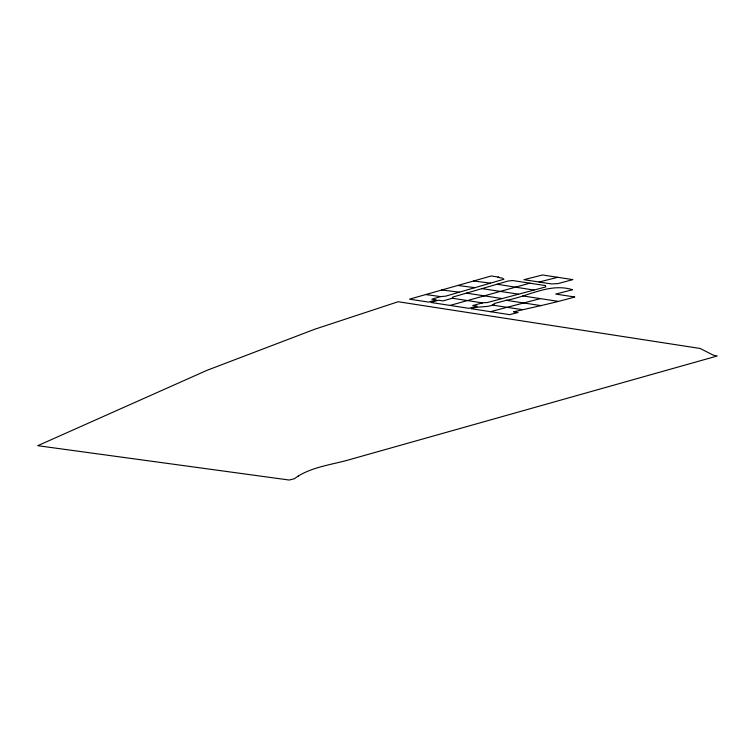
<?xml version="1.0" encoding="UTF-8"?>
<svg xmlns="http://www.w3.org/2000/svg" width="755" height="755" viewBox="0 0 755 755"><rect width="100%" height="100%" fill="white"/><g stroke="black" fill="none" stroke-linecap="round" stroke-linejoin="round"><path stroke-width="1.13" d="M440.675 296.611L445.695 296.149L503.934 279.237L502.415 278.114L497.96 277.434L499.017 277.161L491.278 275.971L409.531 299.15L428.623 302.104L436.324 299.867L431.841 299.178L440.675 296.611L425.546 294.525M450.008 305.416L529.784 283.182M482.511 302.906L452.264 298.234L443.034 300.915L438.57 300.216L430.869 302.453L468.864 308.342L477.236 306.209L472.753 305.511L483.021 302.774L487.381 302.529L545.752 286.928L545.469 285.588L512.437 280.511L507.832 281.105L452.528 297.159L452.802 298.319M506.322 300.301L494.053 303.586L494.214 304.501C486.626 307.955 478.755 305.766 471.111 308.682L509.625 314.646L518.015 312.523L513.551 311.834C533.993 307.115 554.5 302.84 574.772 296.989L555.699 294.063L572.545 289.731C549.866 282.606 528.311 296.441 506.322 300.301L541.099 305.633M540.344 298.612L490.448 311.683M539.089 282.021L557.719 277.302L572.866 279.624L557.917 283.616L551.48 283.927L523.942 279.69L542.562 274.971L557.719 277.302M441.618 289.958L459.37 292.176M473.47 280.964L490.448 283.153M457.587 285.428L474.904 287.664M481.945 288.618L518.6 294.186M522.743 295.913L557.945 301.311M466.411 293.129L502.179 298.574M492.156 305.048L522.149 309.607M497.035 284.239L534.012 290.071M298.338 475.99L294.242 478.793L289.184 480.029L37.75 445.695L207.04 370.309L314.892 329.189L398.159 301.736L700.14 348.47L713.362 355.19L717.25 355.992L351.405 459.115C333.786 464.419 314.297 466.26 298.338 475.99"/></g></svg>
